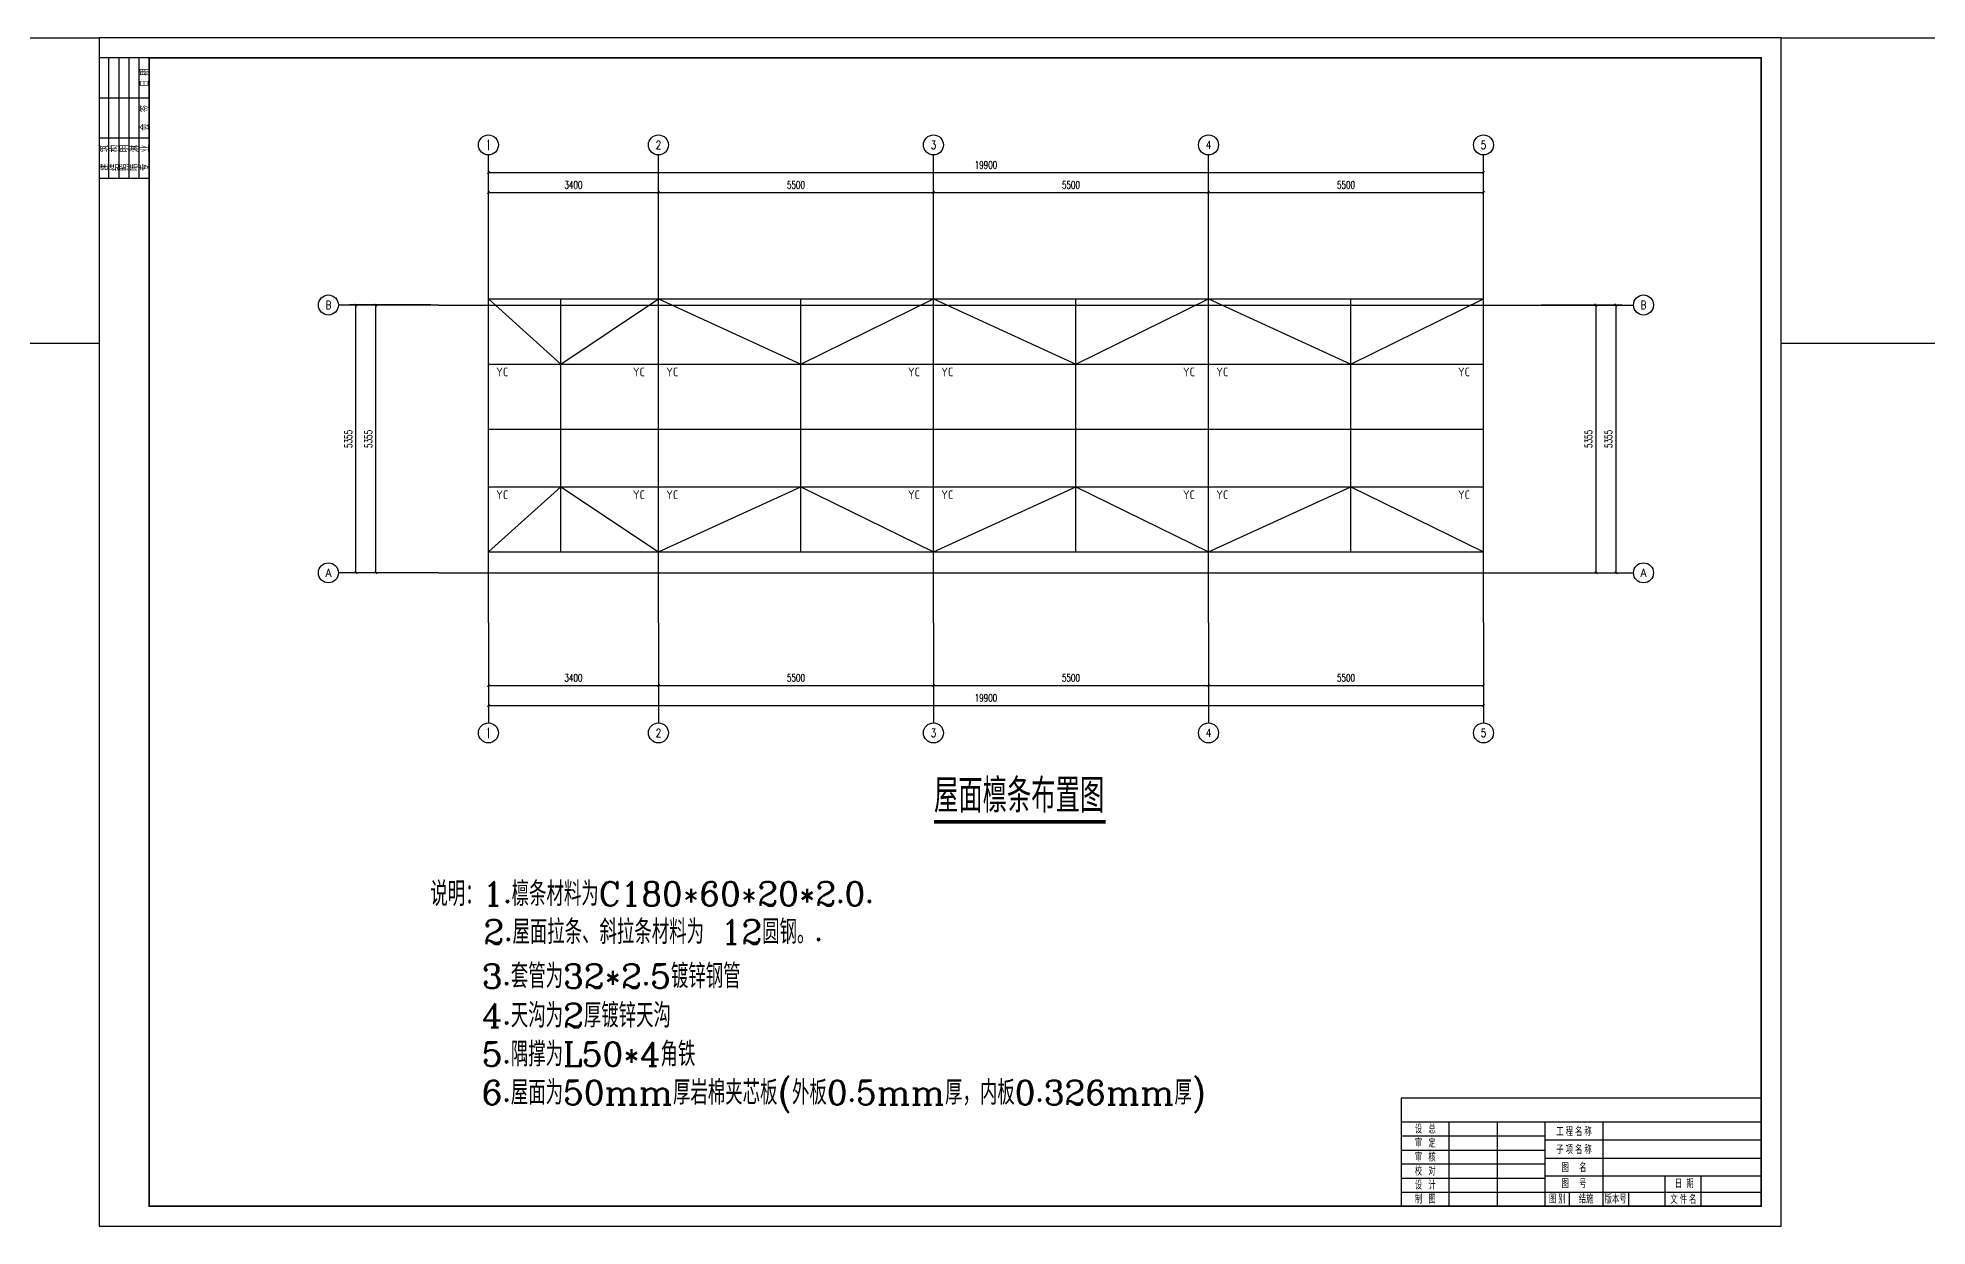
# Model space of a CAD drawing. Extents: x 1129386 to 1651949, y 463500 to 493200.
# Drawn here: x 1453503 to 1491288, y 469440 to 493200 of the extents above; entities that cross this region are included whole.
import ezdxf
from ezdxf.enums import TextEntityAlignment as Align

# ---------------------------------------------------------------- set-up
doc = ezdxf.new("R2010")
doc.units = 0
doc.header["$LTSCALE"] = 1000
doc.header["$MEASUREMENT"] = 0
for name, color, linetype in [('1', 7, 'Continuous'), ('8', 8, 'Continuous'), ('AXIS', 3, 'Continuous'), ('AXIS_TEXT', 7, 'Continuous'), ('DIM_SYMB', 3, 'Continuous'), ('DOTE', 1, 'Continuous'), ('PUB_TEXT', 7, 'Continuous')]:
    doc.layers.add(name, color=color, linetype=linetype)
doc.styles.add('_TCH_AXIS', font='COMPLEX', dxfattribs={"bigfont": 'GBCBIG'})
doc.styles.add('_TCH_LABEL', font='COMPLEX', dxfattribs={"bigfont": 'GBCBIG'})
doc.styles.add('COMPLEX', font='COMPLEX')
doc.styles.add('DIM_FONT', font='SIMPLEX', dxfattribs={"width": 0.7, "bigfont": 'GBCBIG'})
doc.styles.add('HZ', font='tssdeng.shx', dxfattribs={"width": 0.7, "bigfont": 'tssdchn.shx'})
doc.styles.get("Standard").update_dxf_attribs({"font": 'gbenor.shx', "bigfont": 'gbcbig.shx'})
doc.styles.add('XKB', font='tjtxt.shx', dxfattribs={"width": 0.7, "bigfont": 'tssdchn.shx'})
doc.dimstyles.new('DIMN50', dxfattribs={"dimscale": 0.5, "dimtxt": 300, "dimasz": 100, "dimexe": 250, "dimexo": 300, "dimgap": 150, "dimtad": 1, "dimdec": 0, "dimzin": 0, "dimdsep": 46, "dimtxsty": 'DIM_FONT', "dimblk": 'ARCHTICK', "dimcen": 0.09, "dimclrt": 7, "dimazin": 2, "dimtfac": 1, "dimtdec": 0, "dimtix": 1, "dimtmove": 2, "dimatfit": 3, "dimldrblk": 'ARCHTICK', "dimfxl": 0, "dimtolj": 1, "dimtzin": 0, "dimarcsym": 0})

# ---------------------------------------------------------------- blocks, each defined once
blk = doc.blocks.new('_ArchTick')
at = {"color": 0, "linetype": 'ByBlock', "const_width": 0.4}
blk.add_lwpolyline([(-0.5, -0.5), (0.5, 0.5)], dxfattribs=at)
blk = doc.blocks.new('*D104')
at = {"layer": 'AXIS', "color": 0, "lineweight": -2}
for p, q in [((1483565, 487858), (1484790, 487858)), ((1484665, 482503), (1484665, 487858)), ((1483565, 482503), (1484790, 482503))]:
    blk.add_line(p, q, dxfattribs=at)
at = {"layer": 'Defpoints', "color": 0}
for p in [(1483415, 487858), (1484665, 487858), (1483415, 482503)]:
    blk.add_point(p, dxfattribs=at)
at = {"layer": 'AXIS', "color": 0, "lineweight": -2, "xscale": 50, "yscale": 50, "zscale": 50}
for p, rotation in [((1484665, 487858), 90), ((1484665, 482503), 270)]:
    blk.add_blockref('_ArchTick', p, dxfattribs=dict(at, rotation=rotation))
at = {"layer": 'AXIS', "color": 7, "insert": (1484515, 485180), "char_height": 150, "attachment_point": 5, "rotation": 90, "style": 'DIM_FONT'}
blk.add_mtext('\\A1;5355', dxfattribs=at)
blk = doc.blocks.new('*D105')
at = {"layer": 'AXIS', "color": 0, "lineweight": -2}
for p, q in [((1483565, 487858), (1485190, 487858)), ((1485065, 482503), (1485065, 487858)), ((1483565, 482503), (1485190, 482503))]:
    blk.add_line(p, q, dxfattribs=at)
at = {"layer": 'Defpoints', "color": 0}
for p in [(1483415, 487858), (1485065, 487858), (1483415, 482503)]:
    blk.add_point(p, dxfattribs=at)
at = {"layer": 'AXIS', "color": 0, "lineweight": -2, "xscale": 50, "yscale": 50, "zscale": 50}
for p, rotation in [((1485065, 487858), 90), ((1485065, 482503), 270)]:
    blk.add_blockref('_ArchTick', p, dxfattribs=dict(at, rotation=rotation))
at = {"layer": 'AXIS', "color": 7, "insert": (1484915, 485180), "char_height": 150, "attachment_point": 5, "rotation": 90, "style": 'DIM_FONT'}
blk.add_mtext('\\A1;5355', dxfattribs=at)
blk = doc.blocks.new('*D106')
at = {"layer": 'AXIS', "color": 0, "lineweight": -2}
for p, q in [((1461365, 487858), (1460140, 487858)), ((1460265, 482503), (1460265, 487858)), ((1461365, 482503), (1460140, 482503))]:
    blk.add_line(p, q, dxfattribs=at)
at = {"layer": 'Defpoints', "color": 0}
for p in [(1460265, 487858), (1461515, 487858), (1461515, 482503)]:
    blk.add_point(p, dxfattribs=at)
at = {"layer": 'AXIS', "color": 0, "lineweight": -2, "xscale": 50, "yscale": 50, "zscale": 50}
for p, rotation in [((1460265, 487858), 90), ((1460265, 482503), 270)]:
    blk.add_blockref('_ArchTick', p, dxfattribs=dict(at, rotation=rotation))
at = {"layer": 'AXIS', "color": 7, "insert": (1460115, 485180), "char_height": 150, "attachment_point": 5, "rotation": 90, "style": 'DIM_FONT'}
blk.add_mtext('\\A1;5355', dxfattribs=at)
blk = doc.blocks.new('*D107')
at = {"layer": 'AXIS', "color": 0, "lineweight": -2}
for p, q in [((1461365, 487858), (1459740, 487858)), ((1459865, 482503), (1459865, 487858)), ((1461365, 482503), (1459740, 482503))]:
    blk.add_line(p, q, dxfattribs=at)
at = {"layer": 'Defpoints', "color": 0}
for p in [(1459865, 487858), (1461515, 487858), (1461515, 482503)]:
    blk.add_point(p, dxfattribs=at)
at = {"layer": 'AXIS', "color": 0, "lineweight": -2, "xscale": 50, "yscale": 50, "zscale": 50}
for p, rotation in [((1459865, 487858), 90), ((1459865, 482503), 270)]:
    blk.add_blockref('_ArchTick', p, dxfattribs=dict(at, rotation=rotation))
at = {"layer": 'AXIS', "color": 7, "insert": (1459715, 485180), "char_height": 150, "attachment_point": 5, "rotation": 90, "style": 'DIM_FONT'}
blk.add_mtext('\\A1;5355', dxfattribs=at)
blk = doc.blocks.new('*D108')
at = {"layer": 'AXIS', "color": 0, "lineweight": -2}
for p, q in [((1462515, 489008), (1462515, 490233)), ((1462515, 490108), (1465915, 490108)), ((1465915, 489008), (1465915, 490233))]:
    blk.add_line(p, q, dxfattribs=at)
at = {"layer": 'Defpoints', "color": 0}
for p in [(1465915, 490108), (1462515, 488858), (1465915, 488858)]:
    blk.add_point(p, dxfattribs=at)
at = {"layer": 'AXIS', "color": 0, "lineweight": -2, "xscale": 50, "yscale": 50, "zscale": 50, "rotation": 180}
blk.add_blockref('_ArchTick', (1462515, 490108), dxfattribs=at)
at = {"layer": 'AXIS', "color": 0, "lineweight": -2, "xscale": 50, "yscale": 50, "zscale": 50}
blk.add_blockref('_ArchTick', (1465915, 490108), dxfattribs=at)
at = {"layer": 'AXIS', "color": 7, "insert": (1464215, 490258), "char_height": 150, "attachment_point": 5, "style": 'DIM_FONT'}
blk.add_mtext('\\A1;3400', dxfattribs=at)
blk = doc.blocks.new('*D109')
at = {"layer": 'AXIS', "color": 0, "lineweight": -2}
for p, q in [((1465915, 489008), (1465915, 490233)), ((1465915, 490108), (1471415, 490108)), ((1471415, 489008), (1471415, 490233))]:
    blk.add_line(p, q, dxfattribs=at)
at = {"layer": 'Defpoints', "color": 0}
for p in [(1471415, 490108), (1465915, 488858), (1471415, 488858)]:
    blk.add_point(p, dxfattribs=at)
at = {"layer": 'AXIS', "color": 0, "lineweight": -2, "xscale": 50, "yscale": 50, "zscale": 50, "rotation": 180}
blk.add_blockref('_ArchTick', (1465915, 490108), dxfattribs=at)
at = {"layer": 'AXIS', "color": 0, "lineweight": -2, "xscale": 50, "yscale": 50, "zscale": 50}
blk.add_blockref('_ArchTick', (1471415, 490108), dxfattribs=at)
at = {"layer": 'AXIS', "color": 7, "insert": (1468665, 490258), "char_height": 150, "attachment_point": 5, "style": 'DIM_FONT'}
blk.add_mtext('\\A1;5500', dxfattribs=at)
blk = doc.blocks.new('*D110')
at = {"layer": 'AXIS', "color": 0, "lineweight": -2}
for p, q in [((1471415, 489008), (1471415, 490233)), ((1471415, 490108), (1476915, 490108)), ((1476915, 489008), (1476915, 490233))]:
    blk.add_line(p, q, dxfattribs=at)
at = {"layer": 'Defpoints', "color": 0}
for p in [(1476915, 490108), (1471415, 488858), (1476915, 488858)]:
    blk.add_point(p, dxfattribs=at)
at = {"layer": 'AXIS', "color": 0, "lineweight": -2, "xscale": 50, "yscale": 50, "zscale": 50, "rotation": 180}
blk.add_blockref('_ArchTick', (1471415, 490108), dxfattribs=at)
at = {"layer": 'AXIS', "color": 0, "lineweight": -2, "xscale": 50, "yscale": 50, "zscale": 50}
blk.add_blockref('_ArchTick', (1476915, 490108), dxfattribs=at)
at = {"layer": 'AXIS', "color": 7, "insert": (1474165, 490258), "char_height": 150, "attachment_point": 5, "style": 'DIM_FONT'}
blk.add_mtext('\\A1;5500', dxfattribs=at)
blk = doc.blocks.new('*D111')
at = {"layer": 'AXIS', "color": 0, "lineweight": -2}
for p, q in [((1476915, 489008), (1476915, 490233)), ((1476915, 490108), (1482415, 490108)), ((1482415, 489008), (1482415, 490233))]:
    blk.add_line(p, q, dxfattribs=at)
at = {"layer": 'Defpoints', "color": 0}
for p in [(1482415, 490108), (1476915, 488858), (1482415, 488858)]:
    blk.add_point(p, dxfattribs=at)
at = {"layer": 'AXIS', "color": 0, "lineweight": -2, "xscale": 50, "yscale": 50, "zscale": 50, "rotation": 180}
blk.add_blockref('_ArchTick', (1476915, 490108), dxfattribs=at)
at = {"layer": 'AXIS', "color": 0, "lineweight": -2, "xscale": 50, "yscale": 50, "zscale": 50}
blk.add_blockref('_ArchTick', (1482415, 490108), dxfattribs=at)
at = {"layer": 'AXIS', "color": 7, "insert": (1479665, 490258), "char_height": 150, "attachment_point": 5, "style": 'DIM_FONT'}
blk.add_mtext('\\A1;5500', dxfattribs=at)
blk = doc.blocks.new('*D112')
at = {"layer": 'AXIS', "color": 0, "lineweight": -2}
for p, q in [((1462515, 489008), (1462515, 490633)), ((1462515, 490508), (1482415, 490508)), ((1482415, 489008), (1482415, 490633))]:
    blk.add_line(p, q, dxfattribs=at)
at = {"layer": 'Defpoints', "color": 0}
for p in [(1482415, 490508), (1462515, 488858), (1482415, 488858)]:
    blk.add_point(p, dxfattribs=at)
at = {"layer": 'AXIS', "color": 0, "lineweight": -2, "xscale": 50, "yscale": 50, "zscale": 50, "rotation": 180}
blk.add_blockref('_ArchTick', (1462515, 490508), dxfattribs=at)
at = {"layer": 'AXIS', "color": 0, "lineweight": -2, "xscale": 50, "yscale": 50, "zscale": 50}
blk.add_blockref('_ArchTick', (1482415, 490508), dxfattribs=at)
at = {"layer": 'AXIS', "color": 7, "insert": (1472465, 490658), "char_height": 150, "attachment_point": 5, "style": 'DIM_FONT'}
blk.add_mtext('\\A1;19900', dxfattribs=at)
blk = doc.blocks.new('*D113')
at = {"layer": 'AXIS', "color": 0, "lineweight": -2}
for p, q in [((1462515, 481353), (1462515, 480128)), ((1465915, 481353), (1465915, 480128)), ((1462515, 480253), (1465915, 480253))]:
    blk.add_line(p, q, dxfattribs=at)
at = {"layer": 'Defpoints', "color": 0}
for p in [(1462515, 481503), (1465915, 481503), (1465915, 480253)]:
    blk.add_point(p, dxfattribs=at)
at = {"layer": 'AXIS', "color": 0, "lineweight": -2, "xscale": 50, "yscale": 50, "zscale": 50, "rotation": 180}
blk.add_blockref('_ArchTick', (1462515, 480253), dxfattribs=at)
at = {"layer": 'AXIS', "color": 0, "lineweight": -2, "xscale": 50, "yscale": 50, "zscale": 50}
blk.add_blockref('_ArchTick', (1465915, 480253), dxfattribs=at)
at = {"layer": 'AXIS', "color": 7, "insert": (1464215, 480403), "char_height": 150, "attachment_point": 5, "style": 'DIM_FONT'}
blk.add_mtext('\\A1;3400', dxfattribs=at)
blk = doc.blocks.new('*D114')
at = {"layer": 'AXIS', "color": 0, "lineweight": -2}
for p, q in [((1465915, 481353), (1465915, 480128)), ((1471415, 481353), (1471415, 480128)), ((1465915, 480253), (1471415, 480253))]:
    blk.add_line(p, q, dxfattribs=at)
at = {"layer": 'Defpoints', "color": 0}
for p in [(1465915, 481503), (1471415, 481503), (1471415, 480253)]:
    blk.add_point(p, dxfattribs=at)
at = {"layer": 'AXIS', "color": 0, "lineweight": -2, "xscale": 50, "yscale": 50, "zscale": 50, "rotation": 180}
blk.add_blockref('_ArchTick', (1465915, 480253), dxfattribs=at)
at = {"layer": 'AXIS', "color": 0, "lineweight": -2, "xscale": 50, "yscale": 50, "zscale": 50}
blk.add_blockref('_ArchTick', (1471415, 480253), dxfattribs=at)
at = {"layer": 'AXIS', "color": 7, "insert": (1468665, 480403), "char_height": 150, "attachment_point": 5, "style": 'DIM_FONT'}
blk.add_mtext('\\A1;5500', dxfattribs=at)
blk = doc.blocks.new('*D115')
at = {"layer": 'AXIS', "color": 0, "lineweight": -2}
for p, q in [((1471415, 481353), (1471415, 480128)), ((1476915, 481353), (1476915, 480128)), ((1471415, 480253), (1476915, 480253))]:
    blk.add_line(p, q, dxfattribs=at)
at = {"layer": 'Defpoints', "color": 0}
for p in [(1471415, 481503), (1476915, 481503), (1476915, 480253)]:
    blk.add_point(p, dxfattribs=at)
at = {"layer": 'AXIS', "color": 0, "lineweight": -2, "xscale": 50, "yscale": 50, "zscale": 50, "rotation": 180}
blk.add_blockref('_ArchTick', (1471415, 480253), dxfattribs=at)
at = {"layer": 'AXIS', "color": 0, "lineweight": -2, "xscale": 50, "yscale": 50, "zscale": 50}
blk.add_blockref('_ArchTick', (1476915, 480253), dxfattribs=at)
at = {"layer": 'AXIS', "color": 7, "insert": (1474165, 480403), "char_height": 150, "attachment_point": 5, "style": 'DIM_FONT'}
blk.add_mtext('\\A1;5500', dxfattribs=at)
blk = doc.blocks.new('*D116')
at = {"layer": 'AXIS', "color": 0, "lineweight": -2}
for p, q in [((1476915, 481353), (1476915, 480128)), ((1482415, 481353), (1482415, 480128)), ((1476915, 480253), (1482415, 480253))]:
    blk.add_line(p, q, dxfattribs=at)
at = {"layer": 'Defpoints', "color": 0}
for p in [(1476915, 481503), (1482415, 481503), (1482415, 480253)]:
    blk.add_point(p, dxfattribs=at)
at = {"layer": 'AXIS', "color": 0, "lineweight": -2, "xscale": 50, "yscale": 50, "zscale": 50, "rotation": 180}
blk.add_blockref('_ArchTick', (1476915, 480253), dxfattribs=at)
at = {"layer": 'AXIS', "color": 0, "lineweight": -2, "xscale": 50, "yscale": 50, "zscale": 50}
blk.add_blockref('_ArchTick', (1482415, 480253), dxfattribs=at)
at = {"layer": 'AXIS', "color": 7, "insert": (1479665, 480403), "char_height": 150, "attachment_point": 5, "style": 'DIM_FONT'}
blk.add_mtext('\\A1;5500', dxfattribs=at)
blk = doc.blocks.new('*D117')
at = {"layer": 'AXIS', "color": 0, "lineweight": -2}
for p, q in [((1462515, 481353), (1462515, 479728)), ((1482415, 481353), (1482415, 479728)), ((1462515, 479853), (1482415, 479853))]:
    blk.add_line(p, q, dxfattribs=at)
at = {"layer": 'Defpoints', "color": 0}
for p in [(1462515, 481503), (1482415, 481503), (1482415, 479853)]:
    blk.add_point(p, dxfattribs=at)
at = {"layer": 'AXIS', "color": 0, "lineweight": -2, "xscale": 50, "yscale": 50, "zscale": 50, "rotation": 180}
blk.add_blockref('_ArchTick', (1462515, 479853), dxfattribs=at)
at = {"layer": 'AXIS', "color": 0, "lineweight": -2, "xscale": 50, "yscale": 50, "zscale": 50}
blk.add_blockref('_ArchTick', (1482415, 479853), dxfattribs=at)
at = {"layer": 'AXIS', "color": 7, "insert": (1472465, 480003), "char_height": 150, "attachment_point": 5, "style": 'DIM_FONT'}
blk.add_mtext('\\A1;19900', dxfattribs=at)
blk = doc.blocks.new('_AXISO')
blk.add_circle((0, 0), 0.5)
at = {"layer": 'AXIS_TEXT', "style": 'COMPLEX', "width": 1.041667}
blk.add_attdef('A', text='', height=0.56, dxfattribs=at).set_placement((-0.25, -0.28), (0.25, -0.28), align=Align.FIT)

msp = doc.modelspace()

# ---------------------------------------------------------------- linework, layer by layer
for p, q in [((1454730.3, 490396.2), (1455730.3, 490396.2)), ((1462514.9, 487977.8), (1463964.9, 486677.8)), ((1463964.9, 482922.8), (1463964.9, 487977.8)), ((1463964.9, 486677.8), (1465914.9, 487977.8)), ((1465914.9, 487977.8), (1468764.9, 486677.8)), ((1468764.9, 482922.8), (1468764.9, 487977.8)), ((1468764.9, 486677.8), (1471414.9, 487977.8)), ((1471414.9, 487977.8), (1474264.9, 486677.8)), ((1474264.9, 482922.8), (1474264.9, 487977.8)), ((1474264.9, 486677.8), (1476914.9, 487977.8)), ((1476914.9, 487977.8), (1479764.9, 486677.8)), ((1479764.9, 482922.8), (1479764.9, 487977.8)), ((1479764.9, 486677.8), (1482414.9, 487977.8)), ((1462514.9, 482922.8), (1463964.9, 484222.8)), ((1463964.9, 484222.8), (1465914.9, 482922.8)), ((1465914.9, 482922.8), (1468764.9, 484222.8)), ((1468764.9, 484222.8), (1471414.9, 482922.8)), ((1471414.9, 482922.8), (1474264.9, 484222.8)), ((1474264.9, 484222.8), (1476914.9, 482922.8)), ((1476914.9, 482922.8), (1479764.9, 484222.8)), ((1479764.9, 484222.8), (1482414.9, 482922.8))]:
    msp.add_line(p, q)
at = {"layer": '1', "ltscale": 8}
for p, q in [((1455730.3, 492800), (1454730.3, 492800)), ((1454923.9, 490396.2), (1454923.9, 492800)), ((1455130.3, 490396.2), (1455130.3, 492800)), ((1455330.3, 490396.2), (1455330.3, 492800)), ((1455530.3, 490396.2), (1455530.3, 492800)), ((1454730.3, 492001.8), (1455730.3, 492001.8)), ((1454730.3, 491200), (1455730.3, 491200))]:
    msp.add_line(p, q, dxfattribs=at)
at = {"layer": '1', "color": 8}
for points in [[(1447475.4, 493200), (1454730.3, 493200), (1454730.3, 487087.1), (1447475.4, 487087.1)], [(1488370.2, 493200), (1495625.1, 493200), (1495625.1, 487087.1), (1488370.2, 487087.1)]]:
    msp.add_lwpolyline(points, close=True, dxfattribs=at)
at = {"layer": '1', "ltscale": 0.5}
msp.add_lwpolyline([(1454730.3, 469440.1), (1488370.2, 469440.1), (1488370.2, 493200), (1454730.3, 493200)], close=True, dxfattribs=at)
at = {"layer": '1'}
for points in [[(1487970.2, 471520.1), (1480770.2, 471520.1)], [(1483650.2, 471240.1), (1480770.2, 471240.1)], [(1481730.2, 469840.1), (1481730.2, 471520.1)], [(1482690.2, 471520.1), (1482690.2, 469840.1)], [(1483650.2, 469840.1), (1483650.2, 471520.1)], [(1484799.2, 471520.1), (1484799.2, 469840.1)], [(1480770.2, 470960.1), (1483650.2, 470960.1)], [(1487970.2, 471160.1), (1483650.2, 471160.1)], [(1483650.2, 470800.1), (1487970.2, 470800.1)], [(1483650.2, 470680.1), (1480770.2, 470680.1)], [(1487970.2, 470440.1), (1483650.2, 470440.1)], [(1486050.2, 469840.1), (1486050.2, 470440.1)], [(1486770.2, 470120.1), (1486770.2, 470440.1)], [(1480770.2, 470400.1), (1483650.2, 470400.1)], [(1480770.2, 470120.1), (1487970.2, 470120.1)], [(1484132.7, 469840.1), (1484132.7, 470120.1)], [(1485316.2, 470120.1), (1485316.2, 469840.1)], [(1486770.2, 469840.1), (1486770.2, 470163.9)]]:
    msp.add_lwpolyline(points, dxfattribs=at)
at = {"layer": '8', "ltscale": 0.5, "const_width": 32}
msp.add_lwpolyline([(1455730.3, 469840.1), (1487970.2, 469840.1), (1487970.2, 492800), (1455730.3, 492800)], close=True, dxfattribs=at)
at = {"layer": '8'}
msp.add_lwpolyline([(1487970.2, 472000.1), (1480770.2, 472000.1), (1480770.2, 469840.1)], dxfattribs=at)
at = {"layer": 'AXIS'}
for p, q in [((1462514.9, 488857.8), (1462514.9, 490857.8)), ((1465914.9, 488857.8), (1465914.9, 490857.8)), ((1471414.9, 488857.8), (1471414.9, 490857.8)), ((1476914.9, 488857.8), (1476914.9, 490857.8)), ((1482414.9, 488857.8), (1482414.9, 490857.8)), ((1461514.9, 487857.8), (1459514.9, 487857.8)), ((1483414.9, 487857.8), (1485414.9, 487857.8)), ((1461514.9, 482502.8), (1459514.9, 482502.8)), ((1483414.9, 482502.8), (1485414.9, 482502.8)), ((1462514.9, 481502.8), (1462514.9, 479502.8)), ((1465914.9, 481502.8), (1465914.9, 479502.8)), ((1471414.9, 481502.8), (1471414.9, 479502.8)), ((1476914.9, 481502.8), (1476914.9, 479502.8)), ((1482414.9, 481502.8), (1482414.9, 479502.8))]:
    msp.add_line(p, q, dxfattribs=at)
at = {"layer": 'DIM_SYMB', "const_width": 70}
msp.add_lwpolyline([(1471426.5, 477525.1), (1474858, 477525.1)], dxfattribs=at)
at = {"layer": 'DOTE'}
for p, q in [((1462514.9, 481502.8), (1462514.9, 488857.8)), ((1465914.9, 481502.8), (1465914.9, 488857.8)), ((1471414.9, 481502.8), (1471414.9, 488857.8)), ((1476914.9, 481502.8), (1476914.9, 488857.8)), ((1482414.9, 481502.8), (1482414.9, 488857.8)), ((1461514.9, 487857.8), (1483414.9, 487857.8)), ((1462514.9, 487977.8), (1482414.9, 487977.8)), ((1462514.9, 486677.8), (1482414.9, 486677.8)), ((1462514.9, 485377.8), (1482414.9, 485377.8)), ((1462514.9, 484222.8), (1482414.9, 484222.8)), ((1462514.9, 482922.8), (1482414.9, 482922.8)), ((1461514.9, 482502.8), (1483414.9, 482502.8))]:
    msp.add_line(p, q, dxfattribs=at)

# ---------------------------------------------------------------- block references
at = {"layer": 'AXIS'}
ref = msp.add_blockref('_AXISO', (1462514.9, 491057.8), dxfattribs=dict(at, xscale=400, yscale=400, zscale=400))
ref.add_attrib('A', '1', dxfattribs={"layer": 'AXIS_TEXT', "height": 208.1, "style": '_TCH_AXIS', "width": 0.555556}).set_placement((1462490.2, 490953.8), (1462539.7, 490953.8), align=Align.FIT)
ref = msp.add_blockref('_AXISO', (1465914.9, 491057.8), dxfattribs=dict(at, xscale=400, yscale=400, zscale=400))
ref.add_attrib('A', '2', dxfattribs={"layer": 'AXIS_TEXT', "height": 164.4, "style": '_TCH_AXIS'}).set_placement((1465860.1, 490975.6), (1465969.7, 490975.6), align=Align.FIT)
ref = msp.add_blockref('_AXISO', (1471414.9, 491057.8), dxfattribs=dict(at, xscale=400, yscale=400, zscale=400))
ref.add_attrib('A', '3', dxfattribs={"layer": 'AXIS_TEXT', "height": 164.4, "style": '_TCH_AXIS'}).set_placement((1471360.1, 490975.6), (1471469.7, 490975.6), align=Align.FIT)
ref = msp.add_blockref('_AXISO', (1476914.9, 491057.8), dxfattribs=dict(at, xscale=400, yscale=400, zscale=400))
ref.add_attrib('A', '4', dxfattribs={"layer": 'AXIS_TEXT', "height": 160.2, "style": '_TCH_AXIS', "width": 0.9375}).set_placement((1476857.7, 490977.7), (1476972.2, 490977.7), align=Align.FIT)
ref = msp.add_blockref('_AXISO', (1482414.9, 491057.8), dxfattribs=dict(at, xscale=400, yscale=400, zscale=400))
ref.add_attrib('A', '5', dxfattribs={"layer": 'AXIS_TEXT', "height": 164.4, "style": '_TCH_AXIS'}).set_placement((1482360.1, 490975.6), (1482469.7, 490975.6), align=Align.FIT)
ref = msp.add_blockref('_AXISO', (1459314.9, 487857.8), dxfattribs=dict(at, xscale=400, yscale=400, zscale=400))
ref.add_attrib('A', 'B', dxfattribs={"layer": 'AXIS_TEXT', "height": 164.4, "style": '_TCH_AXIS', "width": 0.823529}).set_placement((1459260.1, 487775.6), (1459369.7, 487775.6), align=Align.FIT)
ref = msp.add_blockref('_AXISO', (1485614.9, 487857.8), dxfattribs=dict(at, xscale=400, yscale=400, zscale=400))
ref.add_attrib('A', 'B', dxfattribs={"layer": 'AXIS_TEXT', "height": 164.4, "style": '_TCH_AXIS', "width": 0.823529}).set_placement((1485560.1, 487775.6), (1485669.7, 487775.6), align=Align.FIT)
ref = msp.add_blockref('_AXISO', (1459314.9, 482502.8), dxfattribs=dict(at, xscale=400, yscale=400, zscale=400))
ref.add_attrib('A', 'A', dxfattribs={"layer": 'AXIS_TEXT', "height": 156.3, "style": '_TCH_AXIS', "width": 0.888889}).set_placement((1459255.4, 482424.7), (1459374.5, 482424.7), align=Align.FIT)
ref = msp.add_blockref('_AXISO', (1485614.9, 482502.8), dxfattribs=dict(at, xscale=400, yscale=400, zscale=400))
ref.add_attrib('A', 'A', dxfattribs={"layer": 'AXIS_TEXT', "height": 156.3, "style": '_TCH_AXIS', "width": 0.888889}).set_placement((1485555.4, 482424.7), (1485674.5, 482424.7), align=Align.FIT)
ref = msp.add_blockref('_AXISO', (1462514.9, 479302.8), dxfattribs=dict(at, xscale=400, yscale=400, zscale=400))
ref.add_attrib('A', '1', dxfattribs={"layer": 'AXIS_TEXT', "height": 208.1, "style": '_TCH_AXIS', "width": 0.555556}).set_placement((1462490.2, 479198.8), (1462539.7, 479198.8), align=Align.FIT)
ref = msp.add_blockref('_AXISO', (1465914.9, 479302.8), dxfattribs=dict(at, xscale=400, yscale=400, zscale=400))
ref.add_attrib('A', '2', dxfattribs={"layer": 'AXIS_TEXT', "height": 164.4, "style": '_TCH_AXIS'}).set_placement((1465860.1, 479220.6), (1465969.7, 479220.6), align=Align.FIT)
ref = msp.add_blockref('_AXISO', (1471414.9, 479302.8), dxfattribs=dict(at, xscale=400, yscale=400, zscale=400))
ref.add_attrib('A', '3', dxfattribs={"layer": 'AXIS_TEXT', "height": 164.4, "style": '_TCH_AXIS'}).set_placement((1471360.1, 479220.6), (1471469.7, 479220.6), align=Align.FIT)
ref = msp.add_blockref('_AXISO', (1476914.9, 479302.8), dxfattribs=dict(at, xscale=400, yscale=400, zscale=400))
ref.add_attrib('A', '4', dxfattribs={"layer": 'AXIS_TEXT', "height": 160.2, "style": '_TCH_AXIS', "width": 0.9375}).set_placement((1476857.7, 479222.7), (1476972.2, 479222.7), align=Align.FIT)
ref = msp.add_blockref('_AXISO', (1482414.9, 479302.8), dxfattribs=dict(at, xscale=400, yscale=400, zscale=400))
ref.add_attrib('A', '5', dxfattribs={"layer": 'AXIS_TEXT', "height": 164.4, "style": '_TCH_AXIS'}).set_placement((1482360.1, 479220.6), (1482469.7, 479220.6), align=Align.FIT)

# ---------------------------------------------------------------- texts
at = {"color": 4, "style": '_TCH_LABEL'}
for s, p in [('说明：1.檩条材料为C180*60*20*2.0.', (1461353.7, 475842.7)), ('2.屋面拉条、斜拉条材料为 12圆钢。.', (1462415.1, 475081.7)), ('3.套管为32*2.5镀锌钢管', (1462382.3, 474198.3)), ('4.天沟为2厚镀锌天沟', (1462382.3, 473412)), ('5.隅撑为L50*4角铁', (1462382.3, 472637)), ('6.屋面为50mm厚岩棉夹芯板(外板0.5mm厚，内板0.326mm厚)', (1462382.3, 471869.5))]:
    msp.add_text(s, height=483.84, dxfattribs=at).set_placement(p)
at = {"layer": '1', "ltscale": 8, "style": 'HZ', "width": 0.7}
for s, height, p in [('日 期', 160, (1455630.3, 492400.9)), ('会   签', 160, (1455630.3, 491600.9)), ('建   筑', 154.88, (1454820.1, 490798.1)), ('结   构', 160, (1455030.3, 490798.1)), ('照   明', 160, (1455230.3, 490798.1)), ('喷   淋', 160, (1455430.3, 490798.1)), ('专   业', 160, (1455630.3, 490798.1))]:
    msp.add_text(s, height=height, rotation=90, dxfattribs=at).set_placement(p, align=Align.MIDDLE)
at = {"layer": '1', "style": 'XKB', "width": 0.7}
for s, p in [('设   总', (1481250.2, 471294.8)), ('审   定', (1481250.2, 471014.8)), ('工 程 名 称', (1484224.7, 471243.9)), ('审   核', (1481250.2, 470734.8)), ('子 项 名 称', (1484224.7, 470883.9)), ('校   对', (1481250.2, 470454.8)), ('图     名', (1484224.7, 470523.9)), ('制   图', (1481250.2, 469894.8)), ('设   计', (1481250.2, 470174.8)), ('图 别', (1483891.5, 469897.2)), ('图     号', (1484224.7, 470203.9)), ('结施', (1484466, 469897.2)), ('版本号', (1485057.7, 469896.2)), ('文 件 名', (1486410.2, 469887.4)), ('日  期', (1486428.8, 470203.9))]:
    msp.add_text(s, height=160, dxfattribs=at).set_placement(p, align=Align.CENTER)
at = {"layer": 'PUB_TEXT'}
for s, height, p in [('YC', 175, (1462671.5, 486432.4)), ('YC', 175, (1465404.3, 486432.4)), ('YC', 175, (1466071.5, 486432.4)), ('YC', 175, (1470904.3, 486432.4)), ('YC', 175, (1471571.5, 486432.4)), ('YC', 175, (1476404.3, 486432.4)), ('YC', 175, (1477071.5, 486432.4)), ('YC', 175, (1481904.3, 486432.4)), ('YC', 175, (1462671.5, 483977.4)), ('YC', 175, (1465404.3, 483977.4)), ('YC', 175, (1466071.5, 483977.4)), ('YC', 175, (1470904.3, 483977.4)), ('YC', 175, (1471571.5, 483977.4)), ('YC', 175, (1476404.3, 483977.4)), ('YC', 175, (1477071.5, 483977.4)), ('YC', 175, (1481904.3, 483977.4)), ('屋面檩条布置图', 675.18, (1471426.5, 477709.8))]:
    msp.add_text(s, height=height, dxfattribs=at).set_placement(p)

# ---------------------------------------------------------------- dimensions: what is measured, and where the dimension line sits
at = {"layer": 'AXIS'}
for p1, p2, distance, picture, middle in [((1462514.9, 488857.8), (1482414.9, 488857.8), 1650, '*D112', (1472464.9, 490657.8)), ((1462514.9, 488857.8), (1465914.9, 488857.8), 1250, '*D108', (1464214.9, 490257.8)), ((1465914.9, 488857.8), (1471414.9, 488857.8), 1250, '*D109', (1468664.9, 490257.8)), ((1471414.9, 488857.8), (1476914.9, 488857.8), 1250, '*D110', (1474164.9, 490257.8)), ((1476914.9, 488857.8), (1482414.9, 488857.8), 1250, '*D111', (1479664.9, 490257.8)), ((1461514.9, 482502.8), (1461514.9, 487857.8), 1650, '*D107', (1459714.9, 485180.3)), ((1461514.9, 482502.8), (1461514.9, 487857.8), 1250, '*D106', (1460114.9, 485180.3)), ((1483414.9, 482502.8), (1483414.9, 487857.8), -1250, '*D104', (1484514.9, 485180.3)), ((1483414.9, 482502.8), (1483414.9, 487857.8), -1650, '*D105', (1484914.9, 485180.3)), ((1462514.9, 481502.8), (1465914.9, 481502.8), -1250, '*D113', (1464214.9, 480402.8)), ((1462514.9, 481502.8), (1482414.9, 481502.8), -1650, '*D117', (1472464.9, 480002.8)), ((1465914.9, 481502.8), (1471414.9, 481502.8), -1250, '*D114', (1468664.9, 480402.8)), ((1471414.9, 481502.8), (1476914.9, 481502.8), -1250, '*D115', (1474164.9, 480402.8)), ((1476914.9, 481502.8), (1482414.9, 481502.8), -1250, '*D116', (1479664.9, 480402.8))]:
    dim = msp.add_aligned_dim(p1=p1, p2=p2, distance=distance, dimstyle='DIMN50', dxfattribs=at)
    dim.commit()
    dim.dimension.update_dxf_attribs({"geometry": picture, "text_midpoint": middle})

doc.saveas('drawing.dxf')
